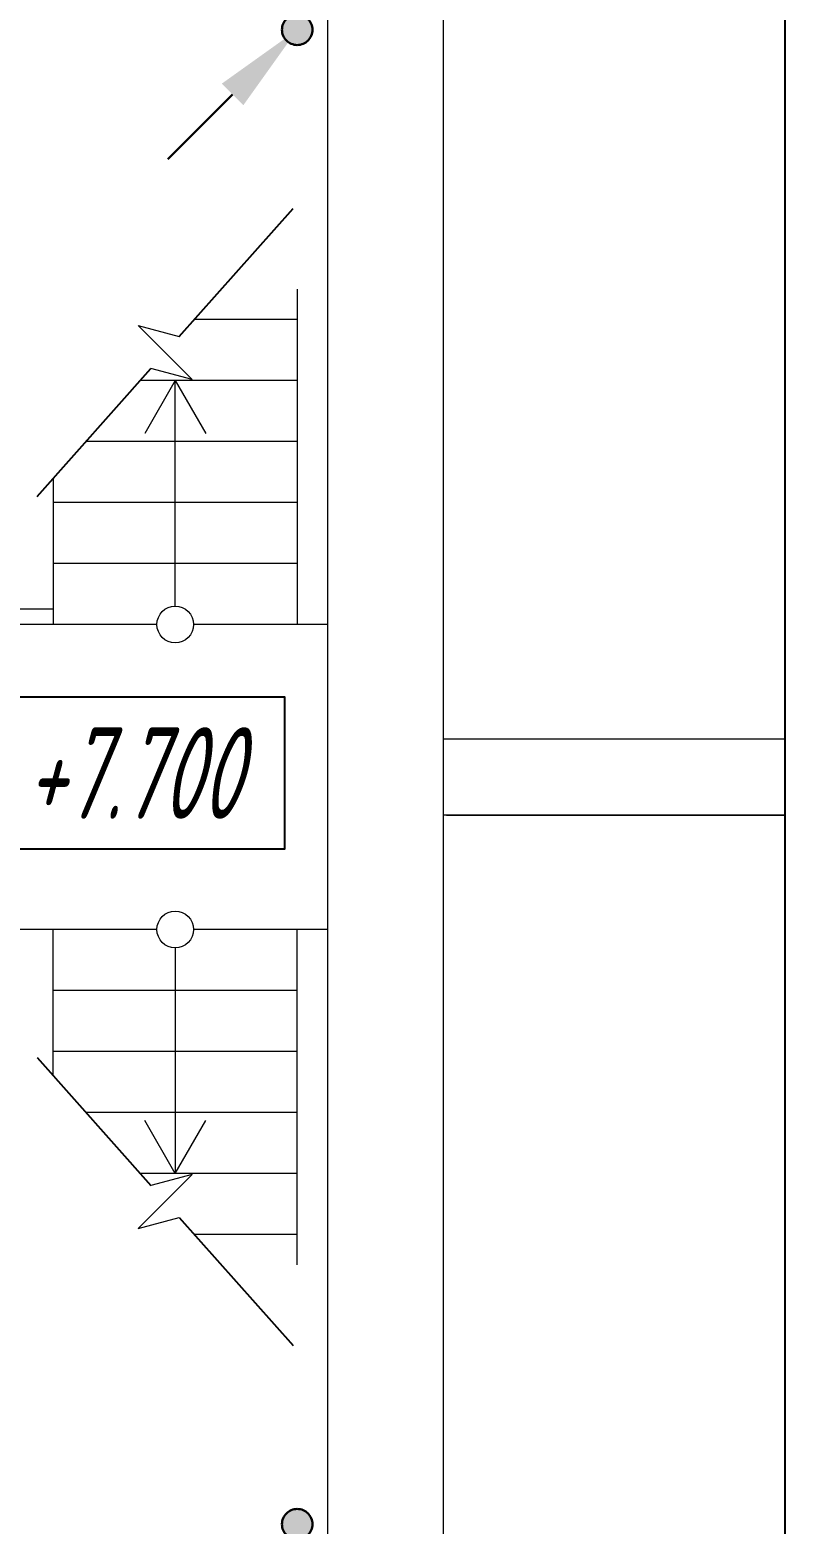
# Model space of a CAD drawing. Header units: millimetres. Extents: x -14296 to 10264, y -13087 to -5602.
# Drawn here: x -1428.97 to -1404.21, y -12655.8 to -12606.81 of the extents above; entities that cross this region are included whole.
import ezdxf

# ---------------------------------------------------------------- set-up
doc = ezdxf.new("R2010")
doc.units = ezdxf.units.MM
doc.linetypes.add('gost6', pattern=[12, 8, -1.5, 1, -1.5])
doc.layers.add('АР', color=7, linetype='Continuous')
for name, color, linetype, lineweight in [('Заземление (Сущ)', 6, 'gost6', 25), ('Рамка тонкая', 5, 'Continuous', 25), ('Строительный', 251, 'Continuous', 13), ('Текст', 7, 'Continuous', 20)]:
    doc.layers.add(name, color=color, linetype=linetype, lineweight=lineweight)
doc.styles.add('Simplex', font='simplex.shx', dxfattribs={"width": 0.7, "oblique": 15})
doc.linetypes.add('ограждение1', pattern='A,0.25,-0.1,[133,ltypeshp.shx,S=0.1,R=0,X=-0.1,Y=0],-0.1,1', length=1.45)

# ---------------------------------------------------------------- blocks, each defined once
blk = doc.blocks.new('A$C33DA0663')
at = {"color": 5}
for p, q in [((-4.538, 1.448), (-2.77, 3.216)), ((-2.77, 3.216), (-4.119, 2.855)), ((-4.538, 1.448), (-3.19, 1.809))]:
    blk.add_line(p, q, dxfattribs=at)
at = {"layer": 'АР', "color": 5}
for p, q in [((-7.854, 7.057), (-4.119, 2.855)), ((-3.19, 1.809), (0.546, -2.393))]:
    blk.add_line(p, q, dxfattribs=at)
blk = doc.blocks.new('A$C218E5FD8')
at = {"layer": 'Заземление (Сущ)', "lineweight": 30}
blk.add_hatch(color=256, dxfattribs=at).paths.add_polyline_path([(4.743, 4.243, 1), (3.743, 4.243, 1)])
blk.add_line((2.121, 2.121), (0, 0), dxfattribs=at)
blk.add_circle((4.243, 4.243), 0.5, dxfattribs=at)
blk.add_solid([(2.475, 1.768), (1.768, 2.475), (4.243, 4.243)], dxfattribs=at)

msp = doc.modelspace()

# ---------------------------------------------------------------- linework, layer by layer
at = {"layer": 'Рамка тонкая'}
msp.add_line((-1404.21101, -12689.32705), (-1404.21101, -12587.29785), dxfattribs=at)
msp.add_lwpolyline([(-1430.61898, -12628.67053), (-1420.61898, -12628.67053), (-1420.61898, -12633.67053), (-1430.61898, -12633.67053)], close=True, dxfattribs=at)
at = {"layer": 'Строительный', "ltscale": 100}
for p, q in [((-1415.40741, -12720.30291), (-1415.40741, -12538.50291)), ((-1419.20741, -12720.30291), (-1419.20741, -12542.30291)), ((-1415.40741, -12630.05291), (-1404.21101, -12630.05291)), ((-1404.21101, -12632.55291), (-1415.40741, -12632.55291)), ((-1415.30741, -12632.55291), (-1404.21101, -12632.55291))]:
    msp.add_line(p, q, dxfattribs=at)
at = {"layer": 'Строительный', "ltscale": 0.3}
for p, q in [((-1420.20741, -12615.30291), (-1420.20741, -12626.30291)), ((-1420.20741, -12616.30291), (-1423.57428, -12616.30291)), ((-1420.20741, -12618.30291), (-1425.35205, -12618.30291)), ((-1424.20741, -12618.30291), (-1425.20741, -12620.03496)), ((-1424.20741, -12625.70291), (-1424.20741, -12618.30291)), ((-1424.20741, -12618.30291), (-1423.20741, -12620.03496)), ((-1420.20741, -12620.30291), (-1427.12983, -12620.30291)), ((-1428.20741, -12621.51518), (-1428.20741, -12626.30291)), ((-1420.20741, -12622.30291), (-1428.20741, -12622.30291)), ((-1420.20741, -12624.30291), (-1428.20741, -12624.30291)), ((-1424.80741, -12626.30291), (-1440.20741, -12626.30291)), ((-1419.20741, -12626.30291), (-1423.60741, -12626.30291)), ((-1419.20741, -12626.30291), (-1423.60741, -12626.30291)), ((-1424.80741, -12636.30291), (-1440.20741, -12636.30291)), ((-1428.20741, -12641.09064), (-1428.20741, -12636.30291)), ((-1419.20741, -12636.30291), (-1423.60741, -12636.30291)), ((-1420.20741, -12647.30291), (-1420.20741, -12636.30291)), ((-1424.20741, -12636.90291), (-1424.20741, -12644.30291)), ((-1420.20741, -12638.30291), (-1428.20741, -12638.30291)), ((-1420.20741, -12640.30291), (-1428.20741, -12640.30291)), ((-1420.20741, -12642.30291), (-1427.12983, -12642.30291)), ((-1424.20741, -12644.30291), (-1425.20741, -12642.57086)), ((-1424.20741, -12644.30291), (-1423.20741, -12642.57086)), ((-1420.20741, -12644.30291), (-1425.35205, -12644.30291)), ((-1420.20741, -12646.30291), (-1423.57428, -12646.30291))]:
    msp.add_line(p, q, dxfattribs=at)
at = {"layer": 'Строительный', "linetype": 'ограждение1', "ltscale": 3}
msp.add_line((-1428.20741, -12625.80291), (-1440.20741, -12625.80291), dxfattribs=at)
at = {"layer": 'Строительный', "ltscale": 0.3}
for centre in [(-1424.20741, -12626.30291), (-1424.20741, -12636.30291)]:
    msp.add_circle(centre, 0.6, dxfattribs=at)

# ---------------------------------------------------------------- block references
at = {"layer": 'Строительный'}
for name, p in [('A$C218E5FD8', (-1424.45002, -12611.04554)), ('A$C33DA0663', (-1420.88241, -12647.55236)), ('A$C218E5FD8', (-1424.45002, -12660.04554))]:
    msp.add_blockref(name, p, dxfattribs=at)
at = {"layer": 'Строительный', "xscale": -1, "rotation": 180}
msp.add_blockref('A$C33DA0663', (-1420.88241, -12615.05346), dxfattribs=at)

# ---------------------------------------------------------------- texts
at = {"layer": 'Текст', "insert": (-1425.61898, -12631.17053), "char_height": 3, "width": 10, "attachment_point": 5, "style": 'Simplex'}
msp.add_mtext('{\\W0.6;+7.700}', dxfattribs=at)

doc.saveas('drawing.dxf')
